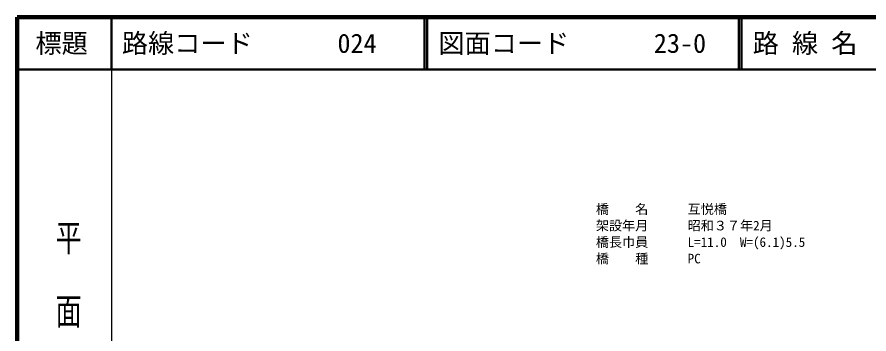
# Model space of a CAD drawing. Units: millimetres at full size, sheet at 1:1000; details may follow other scales. Extents: x 40000 to 680000, y 20000 to 380000.
# Drawn here: x 40000 to 202568, y 319535 to 380000 of the extents above; entities that cross this region are included whole.
import ezdxf
from ezdxf.enums import TextEntityAlignment as Align

# ---------------------------------------------------------------- set-up
doc = ezdxf.new("R2010")
doc.units = ezdxf.units.MM
doc.header["$LTSCALE"] = 1000
for name, color, linetype, lineweight in [('M-STR-STR1', 1, 'Continuous', 25), ('M-TTL', 2, 'Continuous', 140), ('M-TTL-BAND', 7, 'Continuous', 25), ('M-TTL-LINE', 7, 'Continuous', 50)]:
    doc.layers.add(name, color=color, linetype=linetype, lineweight=lineweight)
doc.layers.add('M-TTL-TXT', color=7, linetype='Continuous')
doc.styles.add('@ＭＳ ゴシック', font='')
doc.styles.add('ＭＳ ゴシック', font='')
doc.styles.get('@ＭＳ ゴシック').set_extended_font_data('@MS Gothic')
doc.styles.get('ＭＳ ゴシック').set_extended_font_data('MS Gothic')

msp = doc.modelspace()

# ---------------------------------------------------------------- linework, layer by layer
at = {"layer": 'M-TTL'}
for p, q in [((40000, 380000), (40000, 20000)), ((680000, 380000), (40000, 380000))]:
    msp.add_line(p, q, dxfattribs=at)
at = {"layer": 'M-TTL-BAND'}
msp.add_line((58000, 370000), (58000, 20000), dxfattribs=at)
at = {"layer": 'M-TTL-LINE'}
for p, q in [((58000, 380000), (58000, 370000)), ((117750, 380000), (117750, 370000)), ((118250, 380000), (118250, 370000)), ((177750, 380000), (177750, 370000)), ((178250, 380000), (178250, 370000)), ((40000, 370000), (680000, 370000))]:
    msp.add_line(p, q, dxfattribs=at)

# ---------------------------------------------------------------- texts
at = {"layer": 'M-STR-STR1', "style": 'ＭＳ ゴシック'}
for s, p in [('橋\u3000\u3000名\u3000\u3000\u3000互悦橋', (150461, 341894)), ('架設年月\u3000\u3000\u3000昭和３７年2月', (150461, 338744)), ('橋長巾員\u3000\u3000\u3000L=11.0\u3000W=(6.1)5.5', (150461, 335594)), ('橋\u3000\u3000種\u3000\u3000\u3000PC', (150461, 332444))]:
    msp.add_text(s, height=1833, dxfattribs=at).set_placement(p, align=Align.BOTTOM_LEFT)
at = {"layer": 'M-TTL-BAND', "style": '@ＭＳ ゴシック', "width": 1.4}
msp.add_text('平  面  図', height=3666, rotation=270, dxfattribs=at).set_placement((49777, 306475), align=Align.MIDDLE_RIGHT)
at = {"layer": 'M-TTL-TXT', "style": 'ＭＳ ゴシック'}
msp.add_text('標題', height=3666, dxfattribs=at).set_placement((48500, 375000), align=Align.MIDDLE_CENTER)
for s, p in [('路線コード', (60000, 375000)), ('路 線 名', (180380, 375000)), ('024', (101142, 375000)), ('図面コード', (120380, 375000)), ('23-0', (161521, 375000))]:
    msp.add_text(s, height=3666, dxfattribs=at).set_placement(p, align=Align.MIDDLE_LEFT)

doc.saveas('drawing.dxf')
